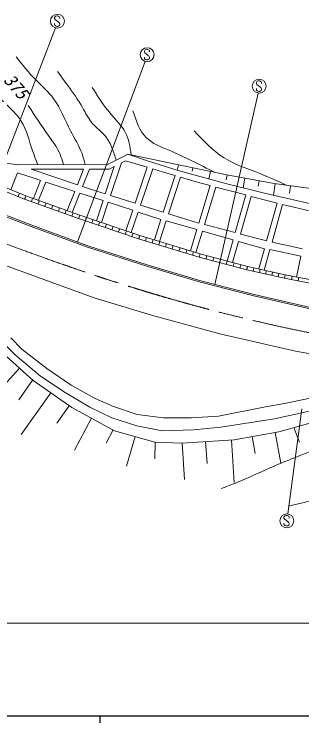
# Model space of a CAD drawing. Units: millimetres, scale not verified. Extents: x 40000 to 680000, y 20000 to 380000.
# Drawn here: x 155752 to 196884, y 204000 to 305456 of the extents above; entities that cross this region are included whole.
import ezdxf
from ezdxf.enums import TextEntityAlignment as Align

# ---------------------------------------------------------------- set-up
doc = ezdxf.new("R2010")
doc.units = ezdxf.units.MM
doc.header["$LTSCALE"] = 1000
doc.linetypes.add('CHAIN', pattern=[18.5, 12, -1.5, 3.5, -1.5])
for name, color, linetype, lineweight in [('M-BGD', 7, 'Continuous', 13), ('M-BMK', 2, 'CHAIN', 13), ('M-STR-STR3', 7, 'Continuous', 13), ('M-STR-STRC', 7, 'Continuous', 13), ('M-TTL-BAND', 7, 'Continuous', 25)]:
    doc.layers.add(name, color=color, linetype=linetype, lineweight=lineweight)
doc.styles.add('ＭＳ ゴシック', font='')
doc.styles.get('ＭＳ ゴシック').set_extended_font_data('MS Gothic')

msp = doc.modelspace()

# ---------------------------------------------------------------- linework, layer by layer
at = {"layer": 'M-BGD'}
for p, q in [((171956, 285370), (169105, 283927)), ((178805, 283983), (172012, 285437)), ((172012, 285437), (174970, 284410)), ((156338, 283878), (151504, 284557)), ((171083, 284152), (169518, 279483)), ((171685, 284457), (171083, 284152)), ((171685, 284457), (174765, 283537)), ((174970, 284410), (179340, 283043)), ((169105, 283927), (156275, 283899)), ((165676, 283271), (158193, 283255)), ((158193, 283255), (164789, 281040)), ((165676, 283271), (164789, 281040)), ((166509, 283273), (165523, 280793)), ((169358, 283279), (166509, 283273)), ((170038, 283624), (168769, 279717)), ((170038, 283624), (169358, 283279)), ((174765, 283537), (173049, 278376)), ((175590, 283291), (173824, 278133)), ((175590, 283291), (177725, 282653)), ((186151, 282461), (178805, 283983)), ((179070, 283128), (179229, 283895)), ((181219, 282963), (181322, 283461)), ((148285, 282573), (157243, 278989)), ((148477, 283035), (157421, 279457)), ((156207, 282718), (155255, 280323)), ((158735, 281915), (156207, 282718)), ((178767, 282343), (177078, 277113)), ((177725, 282653), (178767, 282343)), ((179522, 282119), (177823, 276880)), ((179340, 283043), (186171, 281173)), ((179522, 282119), (182119, 281346)), ((183611, 281874), (183832, 282941)), ((186076, 281759), (186205, 282451)), ((192921, 281202), (186151, 282461)), ((159529, 281660), (158500, 279069)), ((159529, 281660), (158735, 281915)), ((160267, 281423), (159227, 278807)), ((163246, 280467), (160267, 281423)), ((182119, 281346), (183760, 280914)), ((186171, 281173), (191734, 279782)), ((188496, 280591), (188754, 281977)), ((190632, 280817), (190777, 281600)), ((192853, 279526), (193082, 281179)), ((206931, 279260), (192921, 281202)), ((164411, 280087), (163246, 280467)), ((164411, 280087), (163317, 277334)), ((165523, 280793), (168145, 279913)), ((183760, 280914), (182158, 275539)), ((184607, 280691), (182950, 275331)), ((184607, 280691), (188856, 279574)), ((195142, 279838), (195285, 280874)), ((156527, 279815), (156341, 279350)), ((157421, 279457), (157235, 278993)), ((157421, 279457), (157252, 278986)), ((157421, 279457), (165132, 276681)), ((158385, 279110), (158216, 278639)), ((165147, 279846), (164045, 277072)), ((168460, 278765), (165147, 279846)), ((168145, 279913), (168769, 279717)), ((169518, 279483), (173049, 278376)), ((188856, 279574), (187354, 274175)), ((189635, 279369), (188121, 273973)), ((189635, 279369), (192244, 278682)), ((191734, 279782), (203353, 277123)), ((149955, 278226), (158199, 275069)), ((150029, 278412), (158269, 275257)), ((157243, 278989), (164967, 276209)), ((159349, 278763), (159179, 278292)), ((160313, 278416), (160143, 277946)), ((161276, 278069), (161107, 277599)), ((168460, 278765), (167521, 275873)), ((169196, 278525), (168227, 275634)), ((172717, 277376), (169196, 278525)), ((173824, 278133), (177078, 277113)), ((193361, 278415), (191854, 272999)), ((192244, 278682), (193361, 278415)), ((194146, 278227), (192630, 272828)), ((194141, 278229), (198159, 277267)), ((162240, 277722), (162071, 277252)), ((163204, 277375), (163035, 276905)), ((164168, 277028), (163999, 276558)), ((172717, 277376), (171742, 274446)), ((173480, 277127), (172477, 274197)), ((176558, 276122), (173480, 277127)), ((165132, 276681), (164962, 276211)), ((164967, 276209), (173553, 273306)), ((165132, 276681), (164972, 276207)), ((165132, 276681), (173706, 273782)), ((166084, 276359), (165924, 275885)), ((167037, 276037), (166877, 275563)), ((176739, 276063), (175797, 273145)), ((176741, 276070), (176558, 276122)), ((177823, 276880), (181810, 275630)), ((158199, 275069), (166215, 272117)), ((158269, 275257), (166281, 272306)), ((167990, 275715), (167830, 275241)), ((168943, 275393), (168782, 274919)), ((169895, 275070), (169735, 274597)), ((177492, 275858), (176539, 272919)), ((181882, 274613), (177492, 275858)), ((181810, 275630), (182158, 275539)), ((182950, 275331), (187354, 274175)), ((170848, 274748), (170688, 274275)), ((171801, 274426), (171640, 273952)), ((172753, 274104), (172593, 273630)), ((181882, 274613), (180974, 271568)), ((182660, 274393), (181717, 271341)), ((187067, 273144), (182660, 274393)), ((188104, 273978), (191712, 273031)), ((173706, 273782), (173546, 273308)), ((173553, 273306), (182206, 270669)), ((173706, 273782), (173560, 273304)), ((173706, 273782), (182344, 271150)), ((174666, 273489), (174520, 273011)), ((175626, 273197), (175480, 272719)), ((187067, 273144), (186223, 270111)), ((187828, 272928), (186980, 269908)), ((191542, 271875), (187828, 272928)), ((191712, 273031), (191854, 272999)), ((166215, 272117), (174868, 269324)), ((166281, 272306), (174927, 269515)), ((176585, 272905), (176440, 272426)), ((177545, 272612), (177399, 272134)), ((178505, 272320), (178359, 271842)), ((179465, 272027), (179319, 271549)), ((192630, 272828), (196984, 271866)), ((180424, 271735), (180279, 271257)), ((181384, 271443), (181239, 270964)), ((182344, 271150), (182198, 270672)), ((182344, 271150), (182215, 270667)), ((182344, 271150), (189126, 269333)), ((183313, 270891), (183183, 270408)), ((191542, 271875), (190735, 268976)), ((192331, 271760), (191502, 268806)), ((196752, 270798), (192331, 271760)), ((152447, 270246), (159981, 267448)), ((182206, 270669), (189007, 268847)), ((184282, 270631), (184152, 270148)), ((185251, 270371), (185121, 269888)), ((186220, 270112), (186090, 269629)), ((196104, 267823), (196752, 270798)), ((174868, 269324), (182384, 267098)), ((174927, 269515), (182438, 267291)), ((187188, 269852), (187059, 269369)), ((188157, 269592), (188028, 269109)), ((189126, 269333), (188997, 268850)), ((189126, 269333), (189018, 268844)), ((189126, 269333), (194501, 268140)), ((190022, 269134), (189914, 268646)), ((190918, 268935), (190810, 268447)), ((189007, 268847), (194399, 267651)), ((191814, 268736), (191706, 268248)), ((192710, 268538), (192601, 268050)), ((193605, 268339), (193497, 267851)), ((194501, 268140), (194393, 267652)), ((194501, 268140), (194404, 267650)), ((194501, 268140), (202398, 266577)), ((195488, 267945), (195391, 267454)), ((159981, 267448), (167180, 264843)), ((182384, 267098), (190037, 265123)), ((182438, 267291), (190085, 265317)), ((194399, 267651), (202307, 266085)), ((196475, 267749), (196378, 267259)), ((167180, 264843), (175408, 262349)), ((190037, 265123), (198071, 263277)), ((190085, 265317), (198112, 263473)), ((155873, 256687), (149555, 263070)), ((175408, 262349), (185360, 259622)), ((155258, 259106), (156869, 257494)), ((185360, 259622), (195990, 257206)), ((158451, 253028), (154119, 256933)), ((159497, 253608), (155873, 256687)), ((156869, 257494), (160410, 254732)), ((195990, 257206), (209976, 254650)), ((152067, 249861), (156503, 254783)), ((160410, 254732), (163912, 252336)), ((156394, 250243), (158385, 253074)), ((164004, 249122), (158451, 253028)), ((163057, 251299), (159497, 253608)), ((194422, 249704), (209772, 253033)), ((163912, 252336), (167345, 250417)), ((156769, 245257), (160982, 251248)), ((166553, 249182), (163057, 251299)), ((192973, 247529), (209699, 251224)), ((211154, 250631), (193603, 245674)), ((167345, 250417), (169947, 249273)), ((191709, 249226), (194422, 249704)), ((161863, 246919), (163608, 249401)), ((170106, 245827), (164004, 249122)), ((169696, 247675), (166553, 249182)), ((169947, 249273), (173331, 248135)), ((184971, 247915), (191709, 249226)), ((164383, 243059), (166832, 247595)), ((173296, 246528), (169696, 247675)), ((173331, 248135), (177093, 247668)), ((177093, 247668), (181104, 247650)), ((181104, 247650), (184971, 247915)), ((192973, 247529), (185284, 246351)), ((168913, 244051), (169925, 245925)), ((175842, 244179), (170106, 245827)), ((173296, 246528), (176904, 245807)), ((181389, 245936), (176904, 245807)), ((185284, 246351), (181389, 245936)), ((193603, 245674), (187230, 244535)), ((193862, 241161), (193072, 245580)), ((196562, 244187), (195747, 246280)), ((171835, 240753), (173050, 244982)), ((187230, 244535), (179748, 244057)), ((187227, 238407), (186837, 244510)), ((190208, 242566), (189775, 244990)), ((179748, 244057), (175842, 244179)), ((175856, 241772), (175931, 244177)), ((180092, 238823), (179758, 244058)), ((183336, 241129), (183135, 244274))]:
    msp.add_line(p, q, dxfattribs=at)
for points, knots in [([(144552, 304321), (145824, 302920), (147097, 301519), (148232, 300003), (149235, 298664), (150131, 297236), (151205, 295969), (152214, 294779), (153379, 293732), (154532, 292642), (155343, 291875), (156148, 291087), (156726, 290164), (157549, 288853), (157913, 287269), (158425, 285776), (158643, 285142), (158887, 284523), (159131, 283905)], [0, 0, 0, 0, 1, 1, 1, 2, 2, 2, 3, 3, 3, 4, 4, 4, 5, 5, 5, 6, 6, 6, 6]), ([(156018, 299366), (156923, 298227), (157827, 297087), (158850, 296039), (159717, 295151), (160669, 294328), (161398, 293350), (162419, 291978), (163001, 290300), (163804, 288749), (164371, 287656), (165047, 286626), (165457, 285486), (165640, 284979), (165769, 284449), (165899, 283920)], [0, 0, 0, 0, 1, 1, 1, 2, 2, 2, 3, 3, 3, 4, 4, 4, 5, 5, 5, 5]), ([(161942, 297266), (162435, 296587), (162928, 295909), (163420, 295231), (164154, 294217), (164887, 293204), (165511, 292108), (165966, 291308), (166364, 290464), (166961, 289780), (167522, 289135), (168259, 288632), (168801, 287967), (169216, 287458), (169516, 286855), (169763, 286239), (169985, 285684), (170164, 285119), (170343, 284554)], [0, 0, 0, 0, 1, 1, 1, 2, 2, 2, 3, 3, 3, 4, 4, 4, 5, 5, 5, 6, 6, 6, 6]), ([(166920, 294936), (167711, 293675), (168502, 292413), (169483, 291264), (170240, 290378), (171110, 289559), (171631, 288562), (172136, 287597), (172315, 286465), (172494, 285334)], [0, 0, 0, 0, 1, 1, 1, 2, 2, 2, 3, 3, 3, 3]), ([(157766, 292385), (158687, 290947), (159608, 289509), (160619, 288112), (161183, 287332), (161776, 286566), (162176, 285705), (162442, 285135), (162624, 284524), (162805, 283913)], [0, 0, 0, 0, 1, 1, 1, 2, 2, 2, 3, 3, 3, 3]), ([(172740, 291610), (173197, 290183), (173654, 288756), (174611, 287800), (175484, 286927), (176774, 286447), (178006, 285929), (180262, 284980), (182326, 283903), (184390, 282826)], [0, 0, 0, 0, 1, 1, 1, 2, 2, 2, 3, 3, 3, 3]), ([(181470, 288770), (182814, 287339), (184158, 285909), (185766, 284890), (187550, 283759), (189660, 283135), (191655, 282326), (192703, 281901), (193720, 281426), (194736, 280950)], [0, 0, 0, 0, 1, 1, 1, 2, 2, 2, 3, 3, 3, 3]), ([(185358, 237544), (186441, 237961), (187524, 238378), (188593, 238830), (190216, 239517), (191804, 240285), (193426, 240974), (194482, 241423), (195553, 241838), (196622, 242260), (197280, 242520), (197938, 242783), (198610, 243001), (200163, 243504), (201790, 243765), (203365, 244209), (204876, 244636), (206338, 245232), (207847, 245651), (209550, 246125), (211313, 246374), (213070, 246626), (214413, 246818), (215751, 247013), (217084, 247249), (217709, 247360), (218332, 247480), (218955, 247600)], [0, 0, 0, 0, 1, 1, 1, 2, 2, 2, 3, 3, 3, 4, 4, 4, 5, 5, 5, 6, 6, 6, 7, 7, 7, 8, 8, 8, 9, 9, 9, 9]), ([(312430, 232801), (311905, 233274), (311380, 233748), (310861, 234242), (310375, 234706), (309894, 235189), (309325, 235522), (308777, 235844), (308147, 236026), (307532, 236227), (307029, 236390), (306536, 236566), (305996, 236579), (305688, 236586), (305365, 236541), (305099, 236643), (304743, 236779), (304491, 237181), (304171, 237411), (303513, 237884), (302570, 237638), (301709, 237658), (300643, 237682), (299703, 238115), (298721, 238344), (297165, 238706), (295500, 238559), (293871, 238589), (292916, 238606), (291973, 238685), (291030, 238784), (289611, 238935), (288192, 239133), (286768, 239225), (285611, 239301), (284451, 239306), (283290, 239323), (282308, 239338), (281326, 239361), (280351, 239274), (279925, 239237), (279501, 239178), (279077, 239127), (275960, 238757), (272811, 238825), (269671, 238736), (266679, 238650), (263695, 238422), (260706, 238344), (257639, 238264), (254566, 238342), (251497, 238442), (248262, 238546), (245031, 238674), (241797, 238784), (239101, 238877), (236402, 238956), (233714, 239176), (230527, 239437), (227356, 239895), (224162, 240107), (222710, 240204), (221254, 240249), (219802, 240205), (217922, 240148), (216049, 239940), (214168, 239813), (212777, 239719), (211381, 239669), (210004, 239470), (208626, 239271), (207267, 238922), (205938, 238491), (203871, 237819), (201878, 236946), (199815, 236286), (198226, 235778), (196595, 235395), (194965, 235012)], [0, 0, 0, 0, 1, 1, 1, 2, 2, 2, 3, 3, 3, 4, 4, 4, 5, 5, 5, 6, 6, 6, 7, 7, 7, 8, 8, 8, 9, 9, 9, 10, 10, 10, 11, 11, 11, 12, 12, 12, 13, 13, 13, 14, 14, 14, 15, 15, 15, 16, 16, 16, 17, 17, 17, 18, 18, 18, 19, 19, 19, 20, 20, 20, 21, 21, 21, 22, 22, 22, 23, 23, 23, 24, 24, 24, 25, 25, 25, 26, 26, 26, 26])]:
    msp.add_open_spline(points, degree=3, knots=knots, dxfattribs=at)
at = {"layer": 'M-BMK'}
msp.add_open_spline([(154570, 272560), (158002, 271310), (161435, 270060), (164891, 268874), (171064, 266755), (177310, 264842), (183623, 263179), (195027, 260176), (206649, 257992), (218351, 256475), (225891, 255497), (233464, 254797), (241054, 254488), (244355, 254354), (247659, 254294), (250963, 254234)], degree=3, knots=[0, 0, 0, 0, 1, 1, 1, 2, 2, 2, 3, 3, 3, 4, 4, 4, 5, 5, 5, 5], dxfattribs=at)
at = {"layer": 'M-STR-STR3'}
msp.add_line((60572, 218285), (388831, 218285), dxfattribs=at)
at = {"layer": 'M-STR-STRC'}
for p, q in [((161650, 305153), (161527, 304969)), ((161527, 304969), (161529, 304837)), ((161529, 304837), (161593, 304708)), ((161593, 304708), (161848, 304526)), ((161843, 305219), (161650, 305153)), ((161964, 305216), (161843, 305219)), ((161848, 304526), (161977, 304394)), ((162214, 305098), (161964, 305216)), ((161977, 304394), (162156, 304279)), ((162277, 304966), (162214, 305098)), ((162277, 304837), (162277, 304966)), ((161638, 303501), (151762, 277748)), ((161529, 303989), (161527, 304110)), ((161569, 303886), (161529, 303989)), ((161653, 303776), (161569, 303886)), ((161840, 303715), (161653, 303776)), ((161974, 303715), (161840, 303715)), ((162074, 303744), (161974, 303715)), ((162217, 303836), (162074, 303744)), ((162156, 304279), (162282, 304078)), ((162277, 303968), (162217, 303836)), ((162282, 304078), (162277, 303968)), ((174493, 300357), (174369, 300172)), ((174685, 300423), (174493, 300357)), ((174806, 300420), (174685, 300423)), ((175057, 300301), (174806, 300420)), ((174369, 300172), (174372, 300041)), ((174372, 299193), (174369, 299314)), ((174372, 300041), (174435, 299912)), ((174435, 299912), (174691, 299730)), ((174691, 299730), (174820, 299598)), ((174820, 299598), (174999, 299482)), ((174999, 299482), (175125, 299282)), ((175120, 300170), (175057, 300301)), ((175120, 300041), (175120, 300170)), ((174503, 298698), (164790, 272855)), ((174411, 299090), (174372, 299193)), ((174496, 298979), (174411, 299090)), ((174683, 298919), (174496, 298979)), ((174817, 298919), (174683, 298919)), ((174917, 298948), (174817, 298919)), ((175059, 299040), (174917, 298948)), ((175120, 299172), (175059, 299040)), ((175125, 299282), (175120, 299172)), ((190509, 295843), (190385, 295659)), ((190385, 295659), (190388, 295527)), ((190388, 295527), (190451, 295398)), ((190451, 295398), (190706, 295217)), ((190701, 295909), (190509, 295843)), ((190822, 295906), (190701, 295909)), ((191072, 295788), (190822, 295906)), ((191135, 295656), (191072, 295788)), ((191135, 295527), (191135, 295656)), ((190388, 294679), (190385, 294800)), ((190427, 294577), (190388, 294679)), ((190511, 294466), (190427, 294577)), ((190698, 294405), (190511, 294466)), ((190833, 294405), (190698, 294405)), ((190706, 295217), (190835, 295085)), ((190933, 294434), (190833, 294405)), ((190835, 295085), (191014, 294969)), ((191075, 294527), (190933, 294434)), ((191014, 294969), (191141, 294769)), ((191135, 294658), (191075, 294527)), ((191141, 294769), (191135, 294658)), ((190633, 294159), (184451, 266771)), ((196883, 248965), (194874, 233918)), ((194458, 233624), (194334, 233439)), ((194334, 233439), (194337, 233308)), ((194650, 233690), (194458, 233624)), ((194772, 233687), (194650, 233690)), ((195022, 233568), (194772, 233687)), ((195085, 233437), (195022, 233568)), ((195085, 233308), (195085, 233437)), ((194337, 232460), (194334, 232581)), ((194337, 233308), (194400, 233179)), ((194377, 232357), (194337, 232460)), ((194461, 232246), (194377, 232357)), ((194400, 233179), (194656, 232997)), ((194656, 232997), (194785, 232865)), ((194785, 232865), (194964, 232749)), ((194964, 232749), (195090, 232549)), ((195085, 232439), (195024, 232307)), ((195090, 232549), (195085, 232439)), ((194648, 232186), (194461, 232246)), ((194782, 232186), (194648, 232186)), ((194882, 232215), (194782, 232186)), ((195024, 232307), (194882, 232215))]:
    msp.add_line(p, q, dxfattribs=at)
for centre in [(161934, 304456), (174777, 299660), (190792, 295146), (194742, 232927)]:
    msp.add_circle(centre, 1000, dxfattribs=at)
at = {"layer": 'M-TTL-BAND'}
for p, q in [((40000, 205000), (579000, 205000)), ((168000, 205000), (168000, 204000))]:
    msp.add_line(p, q, dxfattribs=at)

# ---------------------------------------------------------------- texts
at = {"layer": 'M-BGD', "style": 'ＭＳ ゴシック', "oblique": 15}
msp.add_text('375', height=1833, rotation=310.188, dxfattribs=at).set_placement((155527, 297149), align=Align.TOP_LEFT)

doc.saveas('drawing.dxf')
